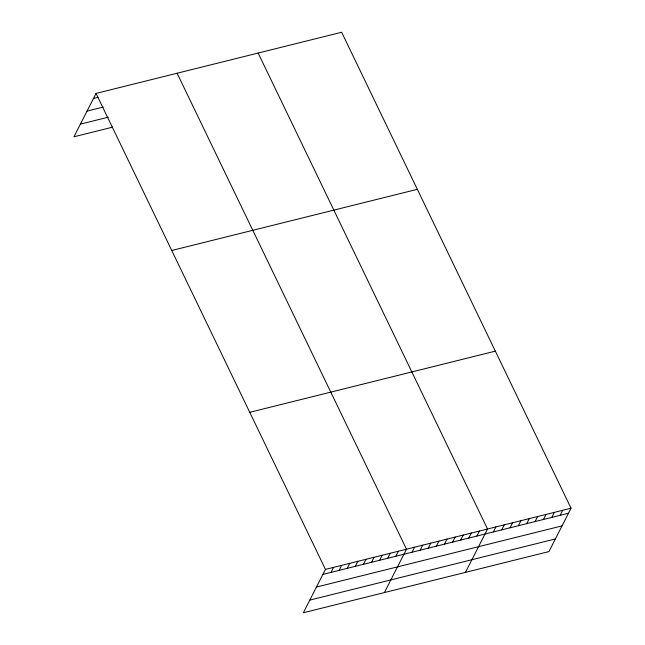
<?xml version="1.0" encoding="UTF-8"?>
<svg xmlns="http://www.w3.org/2000/svg" width="645" height="645" viewBox="0 0 645 645"><rect width="100%" height="100%" fill="white"/><g stroke="black" fill="none" stroke-linecap="round" stroke-linejoin="round"><path stroke-width="0.97" d="M571.043 508.212L325.451 569.39L303.36 612.75L548.951 551.572L571.043 508.212L341.64 32.25L96.049 93.428L73.957 136.788L112.673 127.146M330.99 572.397L333.554 567.366M339.093 570.382L341.656 565.351M347.204 568.366L349.767 563.327M355.306 566.342L357.87 561.311M363.409 564.327L365.973 559.296M371.512 562.311L374.076 557.272M379.623 560.287L382.187 555.256M387.726 558.272L390.289 553.233M395.828 556.248L398.392 551.217M384.404 592.562L406.495 549.201L177.093 73.24M412.034 552.217L414.606 547.178M420.145 550.193L422.709 545.162M428.248 548.177L430.812 543.146M436.351 546.154L438.914 541.123M444.453 544.138L447.017 539.107M452.564 542.122L455.128 537.083M460.667 540.099L463.231 535.068M468.77 538.083L471.334 533.052M476.873 536.059L479.437 531.029M465.448 572.373L487.547 529.013L258.145 53.051M493.328 531.964L495.892 526.933M501.681 529.884L504.245 524.853M510.026 527.803L512.598 522.773M518.378 525.723L520.942 520.692M526.731 523.643L529.295 518.612M535.084 521.563L537.648 516.532M543.429 519.483L545.993 514.452M551.781 517.403L554.345 512.372M560.134 515.323L562.698 510.292M93.485 98.459L97.984 97.339M87.043 111.109L103.248 107.07M80.399 124.138L108.312 117.188M171.755 250.494L417.347 189.316M249.752 412.316L495.344 351.146M322.887 574.421L568.479 513.243M316.445 587.071L562.037 525.893M309.802 600.1L555.393 538.922M96.049 93.428L325.451 569.39"/></g></svg>
